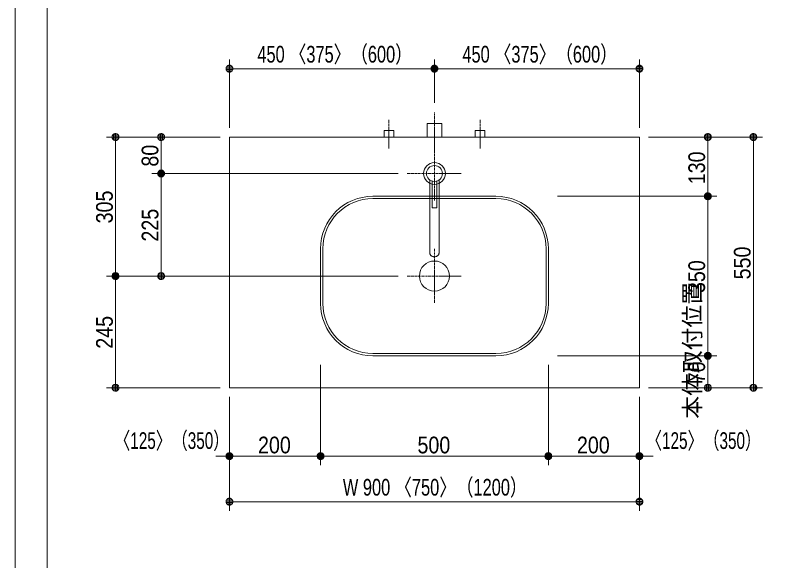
# Model space of a CAD drawing. Units: millimetres, scale not verified. Extents: x -6062 to 6062, y -3045 to 3045.
# Drawn here: x -5788 to -4108, y -799 to 397 of the extents above; entities that cross this region are included whole.
import ezdxf
from ezdxf.enums import TextEntityAlignment as Align

# ---------------------------------------------------------------- set-up
doc = ezdxf.new("R2010")
doc.units = ezdxf.units.MM
doc.header["$LTSCALE"] = 20
doc.linetypes.add('CHAIN1', pattern=[8, 5, -1, 1, -1])
for name, color, linetype, lineweight in [('0-0_1図面枠', 7, 'Continuous', 9), ('0-1_2寸法-1', 7, 'Continuous', 9), ('0-2_0', 7, 'Continuous', 9), ('0-3_5ボウル・キャビネット', 7, 'Continuous', 9), ('0-4_2寸法-2', 7, 'Continuous', 9), ('0-7_4給排水', 7, 'Continuous', 9)]:
    doc.layers.add(name, color=color, linetype=linetype, lineweight=lineweight)
doc.styles.add('ＭＳ Ｐゴシック', font='')
doc.styles.get('ＭＳ Ｐゴシック').set_extended_font_data('MS PGothic')

# ---------------------------------------------------------------- blocks, each defined once
blk = doc.blocks.new('グループ-2')
at = {"layer": '0-0_1図面枠'}
blk.add_lwpolyline([(-80000, 55400), (80000, 55400), (80000, -55400), (-80000, -55400)], close=True, dxfattribs=at)
blk = doc.blocks.new('図面枠')
at = {"layer": '0-0_1図面枠'}
blk.add_blockref('グループ-2', (0, 0), dxfattribs=at)
blk = doc.blocks.new('_Dot')
at = {"layer": '0-2_0'}
for p, q in [((-10, 0), (-20, 0)), ((9.78, 2), (-9.78, 2)), ((7.99, 6), (-7.99, 6)), ((9.16, -3.98), (-9.16, -3.98)), ((6, -7.98), (-6, -7.98))]:
    blk.add_line(p, q, dxfattribs=at)
for points in [[(10, 0), (9.92, 1.25), (9.69, 2.49), (9.3, 3.68), (8.76, 4.82), (8.09, 5.88), (7.29, 6.85), (6.37, 7.71), (5.36, 8.44), (4.26, 9.05), (3.09, 9.51), (1.87, 9.82), (0.63, 9.98), (-0.63, 9.98), (-1.87, 9.82), (-3.09, 9.51), (-4.26, 9.05), (-5.36, 8.44), (-6.37, 7.71), (-7.29, 6.85), (-8.09, 5.88), (-8.76, 4.82), (-9.3, 3.68), (-9.69, 2.49), (-9.92, 1.25), (-10, 0), (0, 0)], [(-10, 0), (-9.92, -1.25), (-9.69, -2.49), (-9.3, -3.68), (-8.76, -4.82), (-8.09, -5.88), (-7.29, -6.85), (-6.37, -7.71), (-5.36, -8.44), (-4.26, -9.05), (-3.09, -9.51), (-1.87, -9.82), (-0.63, -9.98), (0.63, -9.98), (1.87, -9.82), (3.09, -9.51), (4.26, -9.05), (5.36, -8.44), (6.37, -7.71), (7.29, -6.85), (8.09, -5.88), (8.76, -4.82), (9.3, -3.68), (9.69, -2.49), (9.92, -1.25), (10, 0), (0, 0)]]:
    blk.add_lwpolyline(points, close=True, dxfattribs=at)
blk = doc.blocks.new('グループ-6')
at = {"layer": '0-3_5ボウル・キャビネット'}
for p, q in [((-64300, 0), (-58900, 0)), ((-64300, -100), (-58900, -100)), ((-66600, -4700), (-66600, -2300)), ((-66500, -4700), (-66500, -2300)), ((-56700, -2300), (-56700, -4700)), ((-56600, -2300), (-56600, -4700)), ((-58900, -6900), (-64300, -6900)), ((-58900, -7000), (-64300, -7000))]:
    blk.add_line(p, q, dxfattribs=at)
for centre, radius, start, end in [((-64300, -2300), 2300, 90, 180), ((-58900, -2300), 2300, 0, 90), ((-64300, -2300), 2200, 90, 180), ((-58900, -2300), 2200, 0, 90), ((-64300, -4700), 2300, 180, 270), ((-64300, -4700), 2200, 180, 270), ((-58900, -4700), 2300, 270, 0), ((-58900, -4700), 2200, 270, 0)]:
    blk.add_arc(centre, radius, start, end, dxfattribs=at)
blk = doc.blocks.new('グループ-7')
at = {"layer": '0-3_5ボウル・キャビネット', "linetype": 'CHAIN1'}
for p, q in [((-61600, -2300), (-61600, -4700)), ((-62800, -3500), (-60400, -3500))]:
    blk.add_line(p, q, dxfattribs=at)
at = {"layer": '0-3_5ボウル・キャビネット'}
blk.add_circle((-61600, -3500), 660, dxfattribs=at)
blk = doc.blocks.new('グループ-8')
at = {"layer": '0-3_5ボウル・キャビネット'}
for name in ['グループ-6', 'グループ-7']:
    blk.add_blockref(name, (0, 0), dxfattribs=at)
blk = doc.blocks.new('グループ-11')
at = {"layer": '0-7_4給排水', "linetype": 'CHAIN1'}
for p, q in [((-61600, 2200), (-61600, -200)), ((-61600, 2200), (-61600, -200)), ((-62800, 1000), (-60400, 1000)), ((-62800, 1000), (-60400, 1000))]:
    blk.add_line(p, q, dxfattribs=at)
at = {"layer": '0-7_4給排水'}
for points in [[(-61800, 712.8), (-61800, -2500), (-61799.2, -2513.8), (-61796.7, -2527.9), (-61792.3, -2542.2), (-61786, -2556.4), (-61777.7, -2570.4), (-61767.4, -2583.8), (-61755.3, -2596.6), (-61741.4, -2608.3), (-61726.1, -2618.9), (-61709.4, -2628.2), (-61691.9, -2636.1), (-61673.6, -2642.5), (-61655, -2647.3), (-61636.4, -2650.7), (-61618, -2652.6), (-61600, -2653.2), (-61582, -2652.6), (-61563.6, -2650.7), (-61545, -2647.3), (-61526.4, -2642.5), (-61508.1, -2636.1), (-61490.6, -2628.2), (-61473.9, -2618.9), (-61458.6, -2608.3), (-61444.7, -2596.6), (-61432.6, -2583.8), (-61422.3, -2570.4), (-61414, -2556.4), (-61407.7, -2542.2), (-61403.3, -2527.9), (-61400.8, -2513.8), (-61400, -2500), (-61400, 712.8)], [(-61800, 712.8), (-61800, -2500), (-61799.2, -2513.8), (-61796.7, -2527.9), (-61792.3, -2542.2), (-61786, -2556.4), (-61777.7, -2570.4), (-61767.4, -2583.8), (-61755.3, -2596.6), (-61741.4, -2608.3), (-61726.1, -2618.9), (-61709.4, -2628.2), (-61691.9, -2636.1), (-61673.6, -2642.5), (-61655, -2647.3), (-61636.4, -2650.7), (-61618, -2652.6), (-61600, -2653.2), (-61582, -2652.6), (-61563.6, -2650.7), (-61545, -2647.3), (-61526.4, -2642.5), (-61508.1, -2636.1), (-61490.6, -2628.2), (-61473.9, -2618.9), (-61458.6, -2608.3), (-61444.7, -2596.6), (-61432.6, -2583.8), (-61422.3, -2570.4), (-61414, -2556.4), (-61407.7, -2542.2), (-61403.3, -2527.9), (-61400.8, -2513.8), (-61400, -2500), (-61400, 712.8)], [(-61700, 664.6), (-61700, -500), (-61500, -500), (-61500, 664.6)], [(-61700, 664.6), (-61700, -500), (-61500, -500), (-61500, 664.6)]]:
    blk.add_lwpolyline(points, dxfattribs=at)
for radius in [480, 480, 350, 350]:
    blk.add_circle((-61600, 1000), radius, dxfattribs=at)
blk = doc.blocks.new('グループ-32')
at = {"layer": '0-7_4給排水', "linetype": 'CHAIN1'}
blk.add_line((-61600, 2100), (-61600, 3700), dxfattribs=at)
at = {"layer": '0-7_4給排水'}
blk.add_lwpolyline([(-61920, 2600), (-61920, 3200), (-61280, 3200), (-61280, 2600)], dxfattribs=at)
blk = doc.blocks.new('止水栓_平面_W100')
at = {"layer": '0-7_4給排水', "linetype": 'CHAIN1'}
for p, q in [((-2000, -500), (-2000, 780)), ((2000, -500), (2000, 780))]:
    blk.add_line(p, q, dxfattribs=at)
at = {"layer": '0-7_4給排水'}
for points in [[(-2210, 0), (-2210, 280), (-1790, 280), (-1790, 0)], [(1790, 0), (1790, 280), (2210, 280), (2210, 0)]]:
    blk.add_lwpolyline(points, dxfattribs=at)

msp = doc.modelspace()

# ---------------------------------------------------------------- linework, layer by layer
at = {"layer": '0-0_1図面枠'}
msp.add_line((-5717.5, 1750), (-5717.5, -2420), dxfattribs=at)
at = {"layer": '0-1_2寸法-1'}
for p, q in [((-5317.5, 150), (-5317.5, 300)), ((-4867.5, 205), (-4867.5, 300)), ((-4867.5, 205), (-4867.5, 300)), ((-4417.5, 150), (-4417.5, 300)), ((-4882.51, 280), (-5302.49, 280)), ((-4852.49, 280), (-4432.51, 280)), ((-5487.5, 130), (-5587.5, 130)), ((-5337.5, 130), (-5487.5, 130)), ((-4397.5, 130), (-4247.5, 130)), ((-4247.5, 130), (-4147.5, 130)), ((-5567.5, -159.99), (-5567.5, 114.99)), ((-5467.5, 65.01), (-5467.5, 114.99)), ((-4267.5, 15.01), (-4267.5, 114.99)), ((-4167.5, -404.99), (-4167.5, 114.99)), ((-4947.5, 50), (-5487.5, 50)), ((-4947.5, 50), (-5487.5, 50)), ((-5467.5, 34.99), (-5467.5, -159.99)), ((-4597.5, 0), (-4247.5, 0)), ((-4397.5, 0), (-4247.5, 0)), ((-4267.5, -334.99), (-4267.5, -15.01)), ((-5487.5, -175), (-5587.5, -175)), ((-5487.5, -175), (-5587.5, -175)), ((-4947.5, -175), (-5487.5, -175)), ((-5567.5, -190.01), (-5567.5, -404.99)), ((-4597.5, -350), (-4247.5, -350)), ((-4397.5, -350), (-4247.5, -350)), ((-4267.5, -404.99), (-4267.5, -365.01)), ((-5117.5, -370), (-5117.5, -590)), ((-4617.5, -370), (-4617.5, -590)), ((-5337.5, -420), (-5587.5, -420)), ((-4397.5, -420), (-4247.5, -420)), ((-4247.5, -420), (-4147.5, -420)), ((-5317.5, -440), (-5317.5, -590)), ((-5117.5, -440), (-5117.5, -590)), ((-4617.5, -440), (-4617.5, -590)), ((-4417.5, -440), (-4417.5, -590)), ((-5132.51, -570), (-5302.49, -570)), ((-4632.51, -570), (-5102.49, -570)), ((-4602.49, -570), (-4432.51, -570)), ((-5317.5, -590), (-5317.5, -690)), ((-4417.5, -590), (-4417.5, -690)), ((-4432.51, -670), (-5302.49, -670))]:
    msp.add_line(p, q, dxfattribs=at)
at = {"layer": '0-3_5ボウル・キャビネット'}
msp.add_lwpolyline([(-5317.5, 130), (-4417.5, 130), (-4417.5, -420), (-5317.5, -420)], close=True, dxfattribs=at)
at = {"layer": '0-4_2寸法-2'}
for p, q in [((-5317.5, -440), (-5317.5, -590)), ((-5117.5, -440), (-5117.5, -590)), ((-4617.5, -440), (-4617.5, -590)), ((-4417.5, -440), (-4417.5, -590)), ((-5332.51, -570), (-5347.51, -570)), ((-5117.5, -570), (-5317.5, -570)), ((-5102.49, -570), (-5087.49, -570)), ((-4632.51, -570), (-4647.51, -570)), ((-4617.5, -570), (-4417.5, -570)), ((-4402.49, -570), (-4387.49, -570))]:
    msp.add_line(p, q, dxfattribs=at)

# ---------------------------------------------------------------- block references
at = {"layer": '0-0_1図面枠', "xscale": 0.05, "yscale": 0.05}
msp.add_blockref('図面枠', (-1787.5, 0), dxfattribs=at)
at = {"layer": '0-1_2寸法-1', "xscale": 0.7503418, "yscale": 0.7503418}
for p, rotation in [((-5317.5, 280), 180), ((-4867.5, 280), 180), ((-5567.5, 130), 90), ((-5467.5, 130), 90), ((-4267.5, 130), 90), ((-4167.5, 130), 90), ((-5467.5, 50), 270), ((-5467.5, 50), 90), ((-4267.5, 0), 270), ((-4267.5, 0), 90), ((-5567.5, -175), 270), ((-5567.5, -175), 90), ((-5467.5, -175), 270), ((-4267.5, -350), 270), ((-4267.5, -350), 90), ((-5567.5, -420), 270), ((-4267.5, -420), 270), ((-4167.5, -420), 270), ((-5317.5, -570), 180), ((-5117.5, -570), 180), ((-4617.5, -570), 180), ((-5317.5, -670), 180)]:
    msp.add_blockref('_Dot', p, dxfattribs=dict(at, rotation=rotation))
for p in [(-4867.5, 280), (-4417.5, 280), (-5117.5, -570), (-4617.5, -570), (-4417.5, -570), (-4417.5, -670)]:
    msp.add_blockref('_Dot', p, dxfattribs=at)
at = {"layer": '0-3_5ボウル・キャビネット', "xscale": 0.05, "yscale": 0.05}
msp.add_blockref('グループ-8', (-1787.5, 0), dxfattribs=at)
at = {"layer": '0-4_2寸法-2', "xscale": 0.7503418, "yscale": 0.7503418}
for p in [(-5317.5, -570), (-4617.5, -570)]:
    msp.add_blockref('_Dot', p, dxfattribs=at)
at = {"layer": '0-4_2寸法-2', "xscale": 0.7503418, "yscale": 0.7503418, "rotation": 180}
for p in [(-5117.5, -570), (-4417.5, -570)]:
    msp.add_blockref('_Dot', p, dxfattribs=at)
at = {"layer": '0-7_4給排水', "xscale": 0.05, "yscale": 0.05}
for name, p in [('グループ-32', (-1787.5, 0)), ('止水栓_平面_W100', (-4867.5, 130)), ('グループ-11', (-1787.5, 0))]:
    msp.add_blockref(name, p, dxfattribs=at)

# ---------------------------------------------------------------- texts
at = {"layer": '0-1_2寸法-1', "style": 'ＭＳ Ｐゴシック'}
for s, height, width, p in [('450 〈375〉（600）', 36.66, 0.75, (-5256.19, 282.35)), ('450 〈375〉（600）', 36.66, 0.75, (-4806.19, 282.35)), ('200', 36.66, 0.9, (-5254.78, -574.96)), ('500', 36.66, 0.9, (-4904.78, -574.96)), ('200', 36.66, 0.9, (-4554.78, -574.96)), ('W 900 〈750〉（1200）', 36.69, 0.75, (-5068.55, -667.65))]:
    msp.add_text(s, height=height, dxfattribs=dict(at, width=width)).set_placement(p, align=Align.BOTTOM_LEFT)
at = {"layer": '0-1_2寸法-1', "style": 'ＭＳ Ｐゴシック', "width": 0.9}
for s, p in [('80', (-5462.54, 65.12)), ('130', (-4262.54, 26.39)), ('305', (-5562.54, -59.39)), ('225', (-5462.44, -99.39)), ('550', (-4162.54, -182.28)), ('350', (-4262.54, -212.28)), ('245', (-5562.44, -334.39)), ('70', (-4262.54, -410.37))]:
    msp.add_text(s, height=36.66, rotation=90, dxfattribs=at).set_placement(p, align=Align.BOTTOM_LEFT)
at = {"layer": '0-4_2寸法-2', "style": 'ＭＳ Ｐゴシック'}
msp.add_text('本体取付位置', height=36.66, rotation=90, dxfattribs=at).set_placement((-4272.19, -488.14), align=Align.BOTTOM_LEFT)
at = {"layer": '0-4_2寸法-2', "style": 'ＭＳ Ｐゴシック', "width": 0.7}
for p in [(-5570.2, -565.31), (-4403.03, -565.31)]:
    msp.add_text('〈125〉（350）', height=36.69, dxfattribs=at).set_placement(p, align=Align.BOTTOM_LEFT)

doc.saveas('drawing.dxf')
